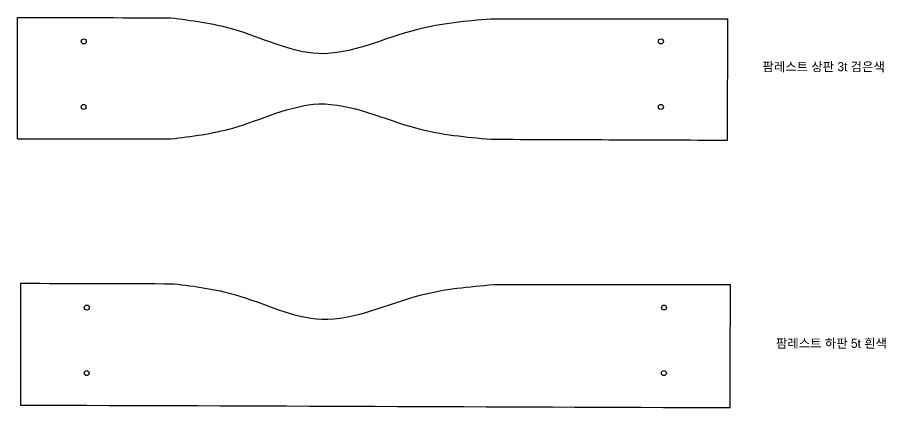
# Model space of a CAD drawing. Header units: millimetres. Extents: x 46 to 4458, y 59 to 1499.
# Drawn here: x 681 to 1254, y 1215 to 1473 of the extents above; entities that cross this region are included whole.
import ezdxf

# ---------------------------------------------------------------- set-up
doc = ezdxf.new("R2010")
doc.units = ezdxf.units.MM
doc.styles.get("Standard").update_dxf_attribs({"font": 'arial.ttf'})

msp = doc.modelspace()

# ---------------------------------------------------------------- linework, layer by layer
for points in [[(680.89352, 1392.38428), (680.89352, 1472.54536)], [(1149.96663, 1471.68388), (1149.6722, 1391.52388)]]:
    msp.add_lwpolyline(points)
for centre in [(724.76033, 1456.69536), (1106.04477, 1456.69536), (724.68088, 1413.43428), (1105.96532, 1413.43428), (726.76453, 1280.96522), (1108.04897, 1280.96522), (726.68507, 1237.70413), (1107.96952, 1237.70413)]:
    msp.add_circle(centre, 1.65)
for points, knots in [([(680.89352, 1472.54536), (715.04324, 1472.4447), (748.69296, 1472.34403), (782.34268, 1472.24337), (796.00263, 1470.51801), (829.14385, 1466.33203), (882.22195, 1438.3809), (938.90917, 1466.97348), (977.35135, 1470.27942), (993.68276, 1471.68388), (1045.61072, 1471.68388), (1097.53868, 1471.68388), (1149.96663, 1471.68388)], [0, 0, 0, 0, 1, 1, 1, 42.417477665, 101.485409083, 168.289260545, 217.631762366, 217.631762366, 217.631762366, 218.631762366, 218.631762366, 218.631762366, 218.631762366]), ([(680.89352, 1392.38428), (715.04338, 1392.3595), (748.69324, 1392.33657), (782.34311, 1392.31363), (796.0093, 1393.9888), (829.16568, 1398.05303), (882.34608, 1425.80901), (938.92789, 1397.00841), (977.35768, 1393.56129), (993.68382, 1392.09684), (1045.61142, 1391.90611), (1097.53903, 1391.71537), (1149.96663, 1391.5228)], [0, 0, 0, 0, 1, 1, 1, 42.417477665, 101.485409083, 168.289260545, 217.631762366, 217.631762366, 217.631762366, 218.631762366, 218.631762366, 218.631762366, 218.631762366]), ([(1151.67323, 1214.93227), (995.41473, 1215.50622), (839.15622, 1216.08018), (682.89771, 1216.65413), (682.89771, 1243.37449), (682.89771, 1270.09485), (682.89771, 1296.81522), (717.04744, 1296.71455), (750.69716, 1296.61389), (784.34688, 1296.51323), (798.00683, 1294.78787), (831.14805, 1290.60189), (884.22615, 1262.65075), (940.91337, 1291.24333), (979.35555, 1294.54928), (995.68696, 1295.95374), (1047.61492, 1295.95374), (1099.54288, 1295.95374), (1151.97083, 1295.95374), (1151.87269, 1269.23374), (1151.77454, 1242.51374), (1151.67323, 1214.93227)], [0, 0, 0, 0, 1, 1, 1, 2, 2, 2, 3, 3, 3, 44.417477665, 103.485409083, 170.289260545, 219.631762366, 219.631762366, 219.631762366, 220.631762366, 220.631762366, 220.631762366, 221.631762366, 221.631762366, 221.631762366, 221.631762366])]:
    msp.add_open_spline(points, degree=3, knots=knots)

# ---------------------------------------------------------------- texts
at = {"char_height": 6, "attachment_point": 1}
for s, width, insert in [('{\\fGulim|b0|i0|c129|p50;팜레스트 상판 3t 검은색}', 101.593139, (1173.09556, 1443.00009)), ('{\\fGulim|b0|i0|c129|p50;팜레스트 하판 5t 흰색}', 132.3626199, (1182.02498, 1260.40588))]:
    msp.add_mtext_dynamic_manual_height_columns(s, width=width, gutter_width=12.5, heights=[0], dxfattribs=dict(at, insert=insert))

doc.saveas('drawing.dxf')
